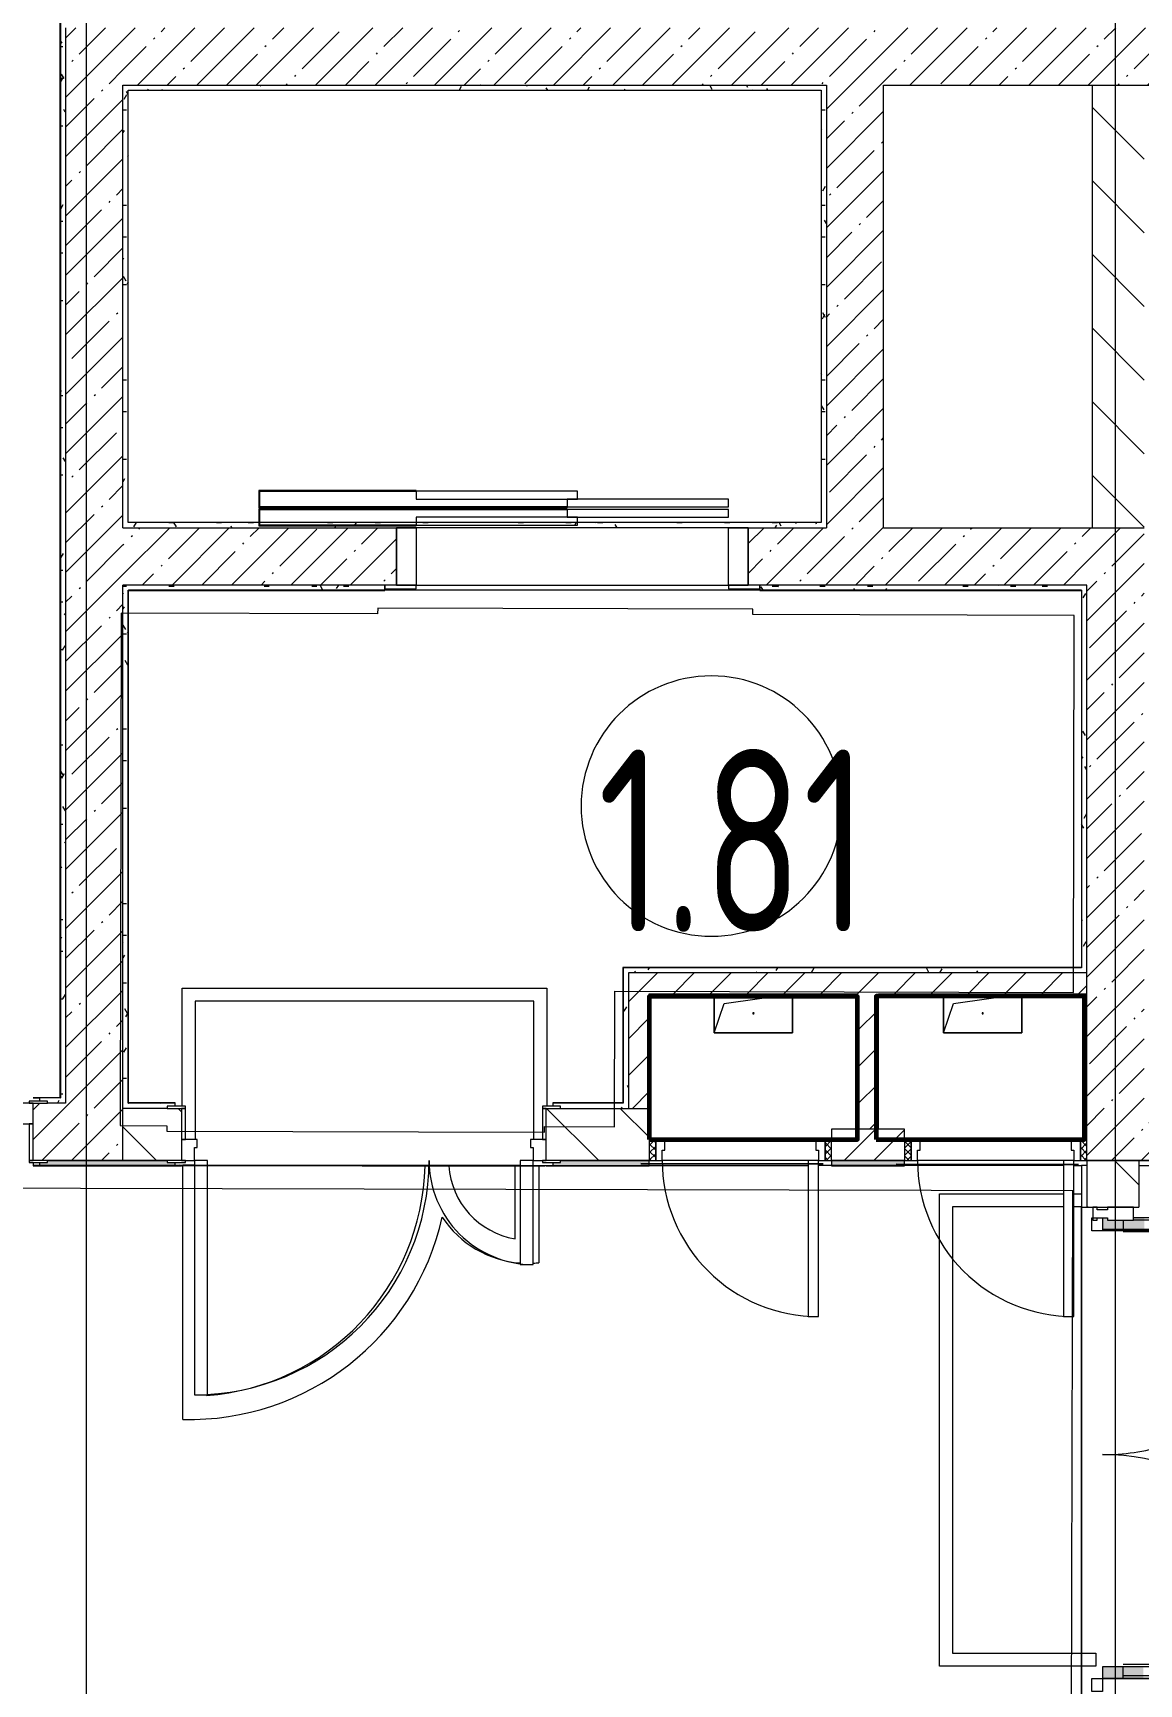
# Model space of a CAD drawing. Header units: millimetres. Extents: x -249154 to 415037, y -45458 to 354837.
# Drawn here: x 94520 to 98765, y 11253 to 17594 of the extents above; entities that cross this region are included whole.
import ezdxf

# ---------------------------------------------------------------- set-up
doc = ezdxf.new("R2010")
doc.units = ezdxf.units.MM
for name, color, linetype, lineweight in [('10.9 ) ЭОМ и СС', 6, 'Continuous', 60), ('A-AREA-BNDY', 7, 'Continuous', 5), ('A-AREA-IDEN', 7, 'Continuous', 9), ('A-DETL-GENF', 7, 'Continuous', 9), ('A-DOOR-2', 7, 'Continuous', 5), ('A-DOOR-FRAM-2', 7, 'Continuous', 5), ('A-FLOR', 7, 'Continuous', 9), ('A-GENM', 7, 'Continuous', 9), ('A-GLAZ-CWMG', 7, 'Continuous', 9), ('A-GLAZ-CWMG-1', 7, 'Continuous', 20), ('A-WALL', 7, 'Continuous', 5), ('I-WALL', 7, 'Continuous', 5), ('Оси', 7, 'Continuous', 9)]:
    doc.layers.add(name, color=color, linetype=linetype, lineweight=lineweight)
for name, color, linetype, lineweight, true_color in [('A-DOOR-1', 7, 'Continuous', 5, 0xc0c0c0), ('A-DOOR-4', 7, 'Continuous', 5, 0xd7dbdf), ('A-DOOR-FRAM-1', 7, 'Continuous', 5, 0xc0c0c0), ('A-WALL-1', 9, 'Continuous', 5, 0x808080), ('A-WALL-FNSH-1', 9, 'Continuous', 5, 0x808080)]:
    doc.layers.add(name, color=color, linetype=linetype, lineweight=lineweight, true_color=true_color)
doc.layers.add('A-FLOR-PATT-1', color=7, linetype='Continuous', lineweight=9, true_color=0xeef6ff, transparency=0.5)
doc.styles.add('СПДС', font='ГОСТ тип А.ttf', dxfattribs={"width": 0.9})
pattern_1 = [(135, (64.7, -136.06), (-141.42136, -141.42136), [])]
pattern_2 = [(45, (64.7, -136.06), (-114.04925, 114.04925), []), (45, (178.75, -136.06), (-114.04925, 114.04925), [201.612, -40.322, 6.706, -33.617])]
pattern_3 = [(45, (64.7, -136.06), (-70.71068, 70.71068), [])]
pattern_4 = [(0, (64.7, -136.06), (243.84, 60.96), [20.117, -162.763, 20.117, -162.763, -975.36]), (0, (64.7, -136.06), (243.84, 60.96), [-365.76, 20.117, -345.643, 20.117, -162.763, -426.72]), (0, (64.7, -136.06), (243.84, 60.96), [-914.4, 20.117, -101.803, 20.117, -284.683]), (120, (156.14, -105.58), (-174.71291, 180.691634), [20.117, -162.763, 20.117, -162.763, -975.36]), (120, (156.14, -105.58), (-174.71291, 180.691634), [-365.76, 20.117, -345.643, 20.117, -162.763, -426.72]), (120, (156.14, -105.58), (-174.71291, 180.691634), [-914.4, 20.117, -101.803, 20.117, -284.683]), (240, (186.62, 16.34), (-69.12709, -241.651634), [20.117, -162.763, 20.117, -162.763, -975.36]), (240, (186.62, 16.34), (-69.12709, -241.651634), [-365.76, 20.117, -345.643, 20.117, -162.763, -426.72]), (240, (186.62, 16.34), (-69.12709, -241.651634), [-914.4, 20.117, -101.803, 20.117, -284.683])]

# ---------------------------------------------------------------- blocks, each defined once
blk = doc.blocks.new('110_Дверь_СКБ_2Ст - Д-1_л_Лестничная клетка EIS60 2-32142534-Объем проектирования 1 этажа')
at = {"layer": 'A-DOOR-1'}
for p, q in [((662.5, 1010), (612.5, 1010)), ((612.5, 1010), (612.5, 110)), ((662.5, 110), (662.5, 1010)), ((-637.5, 510), (-637.5, 110)), ((-587.5, 510), (-637.5, 510)), ((-587.5, 110), (-587.5, 510)), ((-637.5, 110), (-587.5, 110)), ((612.5, 110), (662.5, 110))]:
    blk.add_line(p, q, dxfattribs=at)
for centre, radius, start, end in [((662.5, 110), 900, 90, 180), ((-637.5, 110), 400, 360, 90)]:
    blk.add_arc(centre, radius, start, end, dxfattribs=at)
at = {"layer": 'A-DOOR-FRAM-1'}
for p, q in [((-672.5, 118), (-742.5, 118)), ((-742.5, 118), (-742.5, 110)), ((-742.5, 110), (-672.5, 110)), ((-637.5, 110), (-687.5, 110)), ((-687.5, 110), (-687.5, 30)), ((-672.5, 110), (-672.5, 118)), ((-637.5, 60), (-637.5, 110)), ((662.5, 110), (662.5, 60)), ((712.5, 110), (662.5, 110)), ((767.5, 118), (697.5, 118)), ((697.5, 118), (697.5, 110)), ((697.5, 110), (767.5, 110)), ((712.5, 30), (712.5, 110)), ((767.5, 110), (767.5, 118)), ((-687.5, 30), (-627.5, 30)), ((-672.5, 30), (-687.5, 30)), ((-687.5, 30), (-687.5, -110)), ((-672.5, -110), (-672.5, 30)), ((-627.5, 60), (-637.5, 60)), ((-627.5, 30), (-627.5, 60)), ((662.5, 60), (652.5, 60)), ((652.5, 60), (652.5, 30)), ((652.5, 30), (712.5, 30)), ((712.5, 30), (697.5, 30)), ((697.5, 30), (697.5, -110)), ((712.5, -110), (712.5, 30)), ((-672.5, -110), (-742.5, -110)), ((-742.5, -110), (-742.5, -118)), ((-742.5, -118), (-672.5, -118)), ((-687.5, -110), (-672.5, -110)), ((-672.5, -118), (-672.5, -110)), ((697.5, -110), (712.5, -110)), ((767.5, -110), (697.5, -110)), ((697.5, -110), (697.5, -118)), ((697.5, -118), (767.5, -118)), ((767.5, -118), (767.5, -110))]:
    blk.add_line(p, q, dxfattribs=at)
blk = doc.blocks.new('110_Дверь_СКБ_2Ст - Д-3а 1450x2100h_Лестничная клетка из коридора-32213611-Объем проектирования 1 этажа')
at = {"layer": 'A-DOOR-1'}
for p, q in [((662.5, 1000), (612.5, 1000)), ((612.5, 1000), (612.5, 100)), ((662.5, 100), (662.5, 1000)), ((-637.5, 500), (-637.5, 100)), ((-587.5, 500), (-637.5, 500)), ((-587.5, 100), (-587.5, 500)), ((-637.5, 100), (-587.5, 100)), ((612.5, 100), (662.5, 100))]:
    blk.add_line(p, q, dxfattribs=at)
for centre, radius, start, end in [((662.5, 100), 900, 90, 180), ((-637.5, 100), 400, 360, 90)]:
    blk.add_arc(centre, radius, start, end, dxfattribs=at)
at = {"layer": 'A-DOOR-FRAM-1'}
for p, q in [((-672.5, 108), (-742.5, 108)), ((-742.5, 108), (-742.5, 100)), ((-742.5, 100), (-672.5, 100)), ((-637.5, 100), (-687.5, 100)), ((-687.5, 100), (-687.5, 20)), ((-672.5, 100), (-672.5, 108)), ((-637.5, 50), (-637.5, 100)), ((662.5, 100), (662.5, 50)), ((712.5, 100), (662.5, 100)), ((767.5, 108), (697.5, 108)), ((697.5, 108), (697.5, 100)), ((697.5, 100), (767.5, 100)), ((712.5, 20), (712.5, 100)), ((767.5, 100), (767.5, 108)), ((-687.5, 20), (-627.5, 20)), ((-672.5, 20), (-687.5, 20)), ((-687.5, 20), (-687.5, -100)), ((-672.5, -100), (-672.5, 20)), ((-627.5, 50), (-637.5, 50)), ((-627.5, 20), (-627.5, 50)), ((662.5, 50), (652.5, 50)), ((652.5, 50), (652.5, 20)), ((652.5, 20), (712.5, 20)), ((712.5, 20), (697.5, 20)), ((697.5, 20), (697.5, -100)), ((712.5, -100), (712.5, 20)), ((-672.5, -100), (-742.5, -100)), ((-742.5, -100), (-742.5, -108)), ((-742.5, -108), (-672.5, -108)), ((-687.5, -100), (-672.5, -100)), ((-672.5, -108), (-672.5, -100)), ((697.5, -100), (712.5, -100)), ((767.5, -100), (697.5, -100)), ((697.5, -100), (697.5, -108)), ((697.5, -108), (767.5, -108)), ((767.5, -108), (767.5, -100))]:
    blk.add_line(p, q, dxfattribs=at)
blk = doc.blocks.new('110_Дверь_СКБ_1Ст - д-18п 700x2100h_Технический шкаф ЭОМ и СС 2-32193184-Объем проектирования 1 этажа')
at = {"layer": 'A-DOOR-2'}
h = blk.add_hatch(dxfattribs=at)
h.set_pattern_fill('FP_119', color=256, style=0, pattern_type=2)
h.set_pattern_definition([(135, (1951.41, 124.685), (-14.14214, -14.14214), []), (225, (1951.41, 124.685), (14.14214, -14.14214), [])])
h.paths.add_polyline_path([(337.5, 60), (337.5, -20), (362.5, -20), (362.5, 60)])
at = {"layer": 'A-DOOR-FRAM-2'}
h = blk.add_hatch(dxfattribs=at)
h.set_pattern_fill('FP_120', color=256, style=0, pattern_type=2)
h.set_pattern_definition([(45, (-171.384, 124.685), (-14.1421, 14.1421), []), (135, (-171.384, 124.685), (-14.1421, -14.1421), [])])
h.paths.add_polyline_path([(-337.5, 60), (-337.5, -20), (-312.5, -20), (-312.5, 60)])
at = {"layer": 'A-DOOR-1'}
for p, q in [((-287.5, 660), (-287.5, 60)), ((-247.5, 660), (-287.5, 660)), ((-247.5, 60), (-247.5, 660)), ((-287.5, 60), (-247.5, 60))]:
    blk.add_line(p, q, dxfattribs=at)
blk.add_arc((-287.5, 60), 600, 360, 90, dxfattribs=at)
at = {"layer": 'A-DOOR-FRAM-1'}
for p, q in [((-312.5, 60), (-337.5, 60)), ((-337.5, 60), (-337.5, -20)), ((-287.5, 60), (-312.5, 60)), ((-312.5, 60), (-312.5, -20)), ((-312.5, -20), (-312.5, 60)), ((-287.5, 20), (-287.5, 60)), ((-277.5, 20), (-287.5, 20)), ((-277.5, -20), (-277.5, 20)), ((-247.5, 60), (312.5, 60)), ((312.5, 20), (302.5, 20)), ((302.5, 20), (302.5, -20)), ((312.5, 60), (312.5, 20)), ((337.5, 60), (312.5, 60)), ((337.5, -20), (337.5, 60)), ((362.5, 60), (337.5, 60)), ((337.5, 60), (337.5, -20)), ((362.5, -20), (362.5, 60)), ((-337.5, -20), (-312.5, -20)), ((-312.5, -20), (-277.5, -20)), ((302.5, -20), (-277.5, -20)), ((302.5, -20), (337.5, -20)), ((337.5, -20), (362.5, -20))]:
    blk.add_line(p, q, dxfattribs=at)
blk = doc.blocks.new('GM_Отверстие прямоугольное _в плите_ - Отверстие-21620300-Объем проектирования 1 этажа')
at = {"layer": 'A-GENM'}
for p, q in [((-150, -75), (-150, 75)), ((-150, 75), (-150, -75)), ((-112.5, 37.5), (150, 75)), ((150, 75), (150, -75)), ((150, -75), (150, 75)), ((-150, -75), (-112.5, 37.5)), ((150, -75), (-150, -75)), ((-150, -75), (150, -75))]:
    blk.add_line(p, q, dxfattribs=at)
for start, end in [(360, 180), (180, 360)]:
    blk.add_arc((0, 0), 2.5, start, end, dxfattribs=at)
blk = doc.blocks.new('DOR_Дверь лифта - 1350х2050h-19118285-Объем проектирования 1 этажа')
at = {"layer": 'A-DOOR-1'}
for p, q in [((-600, 125), (-720, 125)), ((-720, 125), (-720, 110)), ((-720, 110), (-600, 110)), ((-675, 110), (-675, -110)), ((-600, 110), (-675, 110)), ((-600, 110), (-600, 125)), ((600, 110), (-600, 110)), ((-600, 110), (-600, -110)), ((720, 125), (600, 125)), ((600, 125), (600, 110)), ((600, -110), (600, 110)), ((675, 110), (600, 110)), ((600, 110), (720, 110)), ((675, -110), (675, 110)), ((720, 110), (720, 125)), ((-675, -110), (-600, -110)), ((-600, -110), (600, -110)), ((-20, -120), (-20, -150)), ((600, -120), (-20, -120)), ((600, -110), (675, -110)), ((600, -150), (600, -120)), ((-600, -150), (-600, -180)), ((20, -150), (-600, -150)), ((-600, -180), (20, -180)), ((-600, -190), (-600, -220)), ((20, -190), (-600, -190)), ((-20, -150), (600, -150)), ((20, -180), (20, -150)), ((20, -220), (20, -190)), ((-600, -220), (20, -220)), ((-20, -220), (-20, -250)), ((600, -220), (-20, -220)), ((-20, -250), (600, -250)), ((600, -250), (600, -220))]:
    blk.add_line(p, q, dxfattribs=at)
at = {"layer": 'A-DOOR-FRAM-1'}
for p, q in [((600, -117), (600, -120)), ((1203, -117), (600, -117)), ((600, -120), (1200, -120)), ((1200, -120), (1200, -180)), ((1203, -183), (1203, -117)), ((1200, -180), (20, -180)), ((20, -180), (20, -183)), ((20, -183), (1203, -183)), ((1203, -187), (20, -187)), ((20, -187), (20, -190)), ((20, -190), (1200, -190)), ((1200, -190), (1200, -250)), ((1203, -253), (1203, -187)), ((600, -250), (600, -253)), ((1200, -250), (600, -250)), ((600, -253), (1203, -253))]:
    blk.add_line(p, q, dxfattribs=at)
blk = doc.blocks.new('Дверь_Витражная_остекление_ - ВВ-7 остекление-32349468-Объем проектирования 1 этажа')
at = {"layer": 'A-DETL-GENF'}
for p, q in [((-815, -20), (-860, -20)), ((-860, -177.2), (-860, -20)), ((-815, -20), (-860, -20)), ((-860, -20), (-860, -177.2)), ((-815, -177.2), (-815, -20)), ((-815, -177.2), (-815, -20)), ((865, -880), (865, -20)), ((865, -20), (865, -880)), ((-860, -100), (-815, -100)), ((-850, -177.2), (-850, -100)), ((-806, -177.2), (-806, -100)), ((856, -800), (856, -100)), ((900, -100), (865, -100)), ((-860, -880), (-860, -177.2)), ((-860, -177.2), (-860, -880)), ((-850, -800), (-850, -177.2)), ((-815, -880), (-815, -177.2)), ((-815, -880), (-815, -177.2)), ((-806, -800), (-806, -177.2)), ((900, -800), (900, -140)), ((910, -880), (910, -140)), ((910, -880), (910, -140)), ((-860, -800), (-815, -800)), ((910, -800), (865, -800)), ((-860, -880), (-815, -880)), ((-860, -880), (-815, -880)), ((910, -880), (865, -880)), ((865, -880), (910, -880))]:
    blk.add_line(p, q, dxfattribs=at)
at = {"layer": 'A-DOOR-1'}
for p, q in [((-910, 20), (-860, 20)), ((-910, -20), (-910, 20)), ((-860, 20), (-860, -20)), ((860, 20), (910, 20)), ((860, -20), (860, 20)), ((910, 20), (910, -20)), ((-860, -20), (-910, -20)), ((-860, -177.2), (-860, -20)), ((860, -880), (860, -20)), ((910, -20), (860, -20))]:
    blk.add_line(p, q, dxfattribs=at)
for centre, start, end in [((-860, -20), 275.92467, 0), ((860, -20), 180, 196.2256), ((860, -20), 227.29681, 270)]:
    blk.add_arc(centre, 860, start, end, dxfattribs=at)
at = {"layer": 'A-DOOR-4'}
blk.add_line((-860, -880), (-860, -177.2), dxfattribs=at)
for centre, start, end in [((860, -20), 196.2256, 227.18263), ((-860, -20), 270, 275.92467)]:
    blk.add_arc(centre, 860, start, end, dxfattribs=at)
blk = doc.blocks.new('Прямоугольный импост - Импост структурный с накладкой - 160мм Темный-V271-Объем проектирования 1 этажа')
at = {"layer": 'A-GLAZ-CWMG-1'}
for p, q in [((0, 17), (-50, 17)), ((-50, 17), (-50, 0)), ((-50, 0), (-40, 0)), ((-40, 0), (-40, -40)), ((-10, -40), (-10, 0)), ((-10, 0), (0, 0)), ((0, 0), (0, 17)), ((-40, -40), (-50, -40)), ((-50, -40), (-50, -140)), ((0, -40), (-10, -40)), ((0, -140), (0, -40)), ((-50, -140), (0, -140))]:
    blk.add_line(p, q, dxfattribs=at)
blk = doc.blocks.new('Марка_Помещения - Номер-25198446-Объем проектирования 1 этажа')
at = {"layer": 'A-AREA-IDEN'}
for start, end in [(360, 180), (180, 360)]:
    blk.add_arc((0, 0), 2.5, start, end, dxfattribs=at)

msp = doc.modelspace()

# ---------------------------------------------------------------- hatches: boundary and pattern name
at = {"layer": 'A-FLOR-PATT-1'}
h = msp.add_hatch(color=256, dxfattribs=at)
h.paths.add_polyline_path([(98781.5, 11273.9), (98781.5, 11318.9), (98624.3, 11318.9), (98624.3, 11273.9), (98768.9, 11273.9)])
h.paths.add_polyline_path([(82778.7, 11453.9), (83521.7, 11453.9), (83521.7, 11498.9), (82778.7, 11498.9), (82778.7, 11463.9)])
h.paths.add_polyline_path([(82838.2, 12878.9), (83491.7, 12878.9), (83491.7, 12923.9), (82778.7, 12923.9), (82778.7, 12878.9)])
h.paths.add_polyline_path([(98624.3, 12998.9), (98784.7, 12998.9), (98784.7, 13043.9), (98744.3, 13043.9), (98744.3, 13033.9), (98644.3, 13033.9), (98644.3, 13043.9), (98624.3, 13043.9), (98624.3, 13033.9)])
at = {"layer": 'I-WALL'}
h = msp.add_hatch(dxfattribs=at)
h.set_pattern_fill('FP_191', color=256, style=0, pattern_type=2)
h.set_pattern_definition(pattern_4)
h.paths.add_polyline_path([(94644.7, 13503.9), (94642.8, 17633.9), (94624.7, 17633.9), (94624.7, 13504.9), (94642.8, 13504)])
h = msp.add_hatch(dxfattribs=at)
h.set_pattern_fill('FP_1', color=256, style=0, pattern_type=2)
h.set_pattern_definition(pattern_2)
h.paths.add_polyline_path([(94644.7, 13483.9), (94864.7, 13483.9), (94864.7, 17613.9), (94644.7, 17613.9), (94644.7, 13636.4)])
h = msp.add_hatch(dxfattribs=at)
h.set_pattern_fill('FP_1', color=256, style=0, pattern_type=2)
h.set_pattern_definition(pattern_2)
h.paths.add_polyline_path([(95826.8, 17393.9), (100864.7, 17393.9), (100864.7, 17613.9), (94864.7, 17613.9), (94864.7, 17393.9), (95821.7, 17393.9)])
h = msp.add_hatch(dxfattribs=at)
h.set_pattern_fill('FP_191', color=256, style=0, pattern_type=2)
h.set_pattern_definition(pattern_4)
h.paths.add_polyline_path([(94864.7, 17373.9), (97544.7, 17373.9), (97544.7, 17393.9), (94864.7, 17393.9)])
h = msp.add_hatch(dxfattribs=at)
h.set_pattern_fill('FP_191', color=256, style=0, pattern_type=2)
h.set_pattern_definition(pattern_4)
h.paths.add_polyline_path([(94864.7, 15693.9), (94884.7, 15693.9), (94884.7, 17373.9), (94864.7, 17373.9), (94864.7, 15713.9)])
h = msp.add_hatch(dxfattribs=at)
h.set_pattern_fill('FP_191', color=256, style=0, pattern_type=2)
h.set_pattern_definition(pattern_4)
h.paths.add_polyline_path([(97544.7, 15713.9), (97564.7, 15713.9), (97564.7, 17393.9), (97544.7, 17393.9), (97544.7, 16816.4)])
h = msp.add_hatch(dxfattribs=at)
h.set_pattern_fill('FP_1', color=256, style=0, pattern_type=2)
h.set_pattern_definition(pattern_2)
h.paths.add_polyline_path([(97564.7, 15693.9), (97784.7, 15693.9), (97784.7, 17393.9), (97564.7, 17393.9), (97564.7, 16816.4)])
h = msp.add_hatch(dxfattribs=at)
h.set_pattern_fill('FP_23', color=256, style=0, pattern_type=2)
h.set_pattern_definition(pattern_1)
h.paths.add_polyline_path([(98584.7, 15693.9), (98784.7, 15693.9), (98784.7, 17393.9), (98584.7, 17393.9), (98584.7, 16816.4)])
h = msp.add_hatch(dxfattribs=at)
h.set_pattern_fill('FP_1', color=256, style=0, pattern_type=2)
h.set_pattern_definition(pattern_2)
h.paths.add_polyline_path([(97784.7, 15473.9), (98564.7, 15473.9), (98564.7, 15693.9), (97264.7, 15693.9), (97264.7, 15473.9), (97564.7, 15473.9)])
h.paths.add_polyline_path([(95869.7, 15473.9), (95914.7, 15473.9), (95914.7, 15693.9), (94864.7, 15693.9), (94864.7, 15473.9), (95859.7, 15473.9)])
h = msp.add_hatch(dxfattribs=at)
h.set_pattern_fill('FP_191', color=256, style=0, pattern_type=2)
h.set_pattern_definition(pattern_4)
h.paths.add_polyline_path([(97564.7, 15693.9), (97564.7, 15713.9), (94884.7, 15713.9), (94884.7, 15693.9), (97264.7, 15693.9)])
h = msp.add_hatch(dxfattribs=at)
h.set_pattern_fill('FP_1', color=256, style=0, pattern_type=2)
h.set_pattern_definition(pattern_2)
h.paths.add_polyline_path([(98564.7, 13483.9), (98784.7, 13483.9), (98784.7, 15693.9), (98564.7, 15693.9), (98564.7, 13636.4)])
h = msp.add_hatch(dxfattribs=at)
h.set_pattern_fill('FP_191', color=256, style=0, pattern_type=2)
h.set_pattern_definition(pattern_4)
h.paths.add_polyline_path([(94864.7, 13463.9), (94884.7, 13463.9), (94884.7, 13483.9)])
h.paths.add_polyline_path([(94864.7, 13463.9), (94884.7, 13484.9), (94884.7, 15473.9), (94864.7, 15473.9), (94864.7, 13483.9)])
h = msp.add_hatch(dxfattribs=at)
h.set_pattern_fill('FP_191', color=256, style=0, pattern_type=2)
h.set_pattern_definition(pattern_4)
h.paths.add_polyline_path([(98564.7, 15453.9), (98564.7, 15473.9), (97309.7, 15473.9), (97309.7, 15453.9), (98544.7, 15453.9)])
h.paths.add_polyline_path([(95440.4, 15453.9), (95869.7, 15453.9), (95869.7, 15473.9), (94884.7, 15473.9), (94885.7, 15453.9), (95423.7, 15453.9)])
h = msp.add_hatch(dxfattribs=at)
h.set_pattern_fill('FP_191', color=256, style=0, pattern_type=2)
h.set_pattern_definition(pattern_4)
h.paths.add_polyline_path([(98564.7, 13983.9), (98564.7, 15453.9), (98544.7, 15452.9), (98544.7, 13983.9)])
h = msp.add_hatch(dxfattribs=at)
h.set_pattern_fill('FP_191', color=256, style=0, pattern_type=2)
h.set_pattern_definition(pattern_4)
h.paths.add_polyline_path([(96784.7, 13983.9), (98544.7, 13983.9), (98543.7, 14003.9), (96784.7, 14003.9)])
h = msp.add_hatch(dxfattribs=at)
h.set_pattern_fill('FP_191', color=256, style=0, pattern_type=2)
h.set_pattern_definition(pattern_4)
h.paths.add_polyline_path([(96804.7, 13463.9), (96804.7, 13983.9), (96784.7, 13983.7), (96784.7, 13463.9)])
h = msp.add_hatch(dxfattribs=at)
h.set_pattern_fill('FP_22', color=256, style=0, pattern_type=2)
h.set_pattern_definition(pattern_3)
h.paths.add_polyline_path([(96804.7, 13463.9), (96884.7, 13463.9), (96884.7, 13983.9), (96804.7, 13983.9), (96804.7, 13636.4)])
h = msp.add_hatch(dxfattribs=at)
h.set_pattern_fill('FP_22', color=256, style=0, pattern_type=2)
h.set_pattern_definition(pattern_3)
h.paths.add_polyline_path([(96884.7, 13903.9), (98564.7, 13903.9), (98564.7, 13983.9), (96884.7, 13983.9)])
h = msp.add_hatch(dxfattribs=at)
h.set_pattern_fill('FP_22', color=256, style=0, pattern_type=2)
h.set_pattern_definition(pattern_3)
h.paths.add_polyline_path([(97764.7, 13383.9), (97764.7, 13903.9), (97684.7, 13903.9), (97684.7, 13383.9), (97737.4, 13383.9)])
h = msp.add_hatch(dxfattribs=at)
h.set_pattern_fill('FP_1', color=256, style=0, pattern_type=2)
h.set_pattern_definition(pattern_2)
h.paths.add_polyline_path([(94864.7, 13263.9), (94864.7, 13483.9), (94519.7, 13483.9), (94519.7, 13263.9), (94644.7, 13263.9)])
h.paths.add_polyline_path([(93064.7, 13263.9), (93119.7, 13263.9), (93119.7, 13483.9), (92874.7, 13483.9), (92874.7, 13263.9)])
h = msp.add_hatch(dxfattribs=at)
h.set_pattern_fill('FP_191', color=256, style=0, pattern_type=2)
h.set_pattern_definition(pattern_4)
h.paths.add_polyline_path([(94642.8, 13483.9), (94644.7, 13483.9), (94642.8, 13503.9), (94544.7, 13503.9), (94544.7, 13491.9), (94574.7, 13491.4), (94574.7, 13483.9), (94624.7, 13483.9)])
h = msp.add_hatch(dxfattribs=at)
h.set_pattern_fill('FP_23', color=256, style=0, pattern_type=2)
h.set_pattern_definition(pattern_1)
h.paths.add_polyline_path([(96705.9, 13263.9), (96884.7, 13263.9), (96884.7, 13463.9), (96489.7, 13463.9), (96489.7, 13263.9), (96544.7, 13263.9)])
h.paths.add_polyline_path([(95034.7, 13263.9), (95089.7, 13263.9), (95089.7, 13463.9), (94864.7, 13463.9), (94864.7, 13263.9), (94984, 13263.9)])
h = msp.add_hatch(dxfattribs=at)
h.set_pattern_fill('FP_191', color=256, style=0, pattern_type=2)
h.set_pattern_definition(pattern_4)
h.paths.add_polyline_path([(96783.9, 13463.9), (96784.7, 13463.9), (96783.7, 13483.9), (96514.7, 13483.9), (96514.7, 13471.9), (96544.7, 13471.9), (96544.7, 13463.9), (96705.9, 13463.9)])
h.paths.add_polyline_path([(95034.7, 13463.9), (95034.7, 13471.9), (95064.7, 13471.9), (95064.7, 13483.9), (94885.7, 13483.9), (94884.7, 13463.9), (95025.7, 13463.9)])
h = msp.add_hatch(dxfattribs=at)
h.set_pattern_fill('FP_1', color=256, style=0, pattern_type=2)
h.set_pattern_definition(pattern_2)
h.paths.add_polyline_path([(100464.7, 13263.9), (100664.7, 13263.9), (100664.7, 13483.9), (100464.7, 13483.9), (100464.7, 13310.9)])
h.paths.add_polyline_path([(98564.7, 13263.9), (99764.7, 13263.9), (99764.7, 13483.9), (98564.7, 13483.9), (98564.7, 13343.9)])
h = msp.add_hatch(dxfattribs=at)
h.set_pattern_fill('FP_79', color=256, style=0, pattern_type=2)
h.set_pattern_definition([(45, (64.7, -136.06), (-171.0739, 171.0739), []), (45, (178.75, -136.06), (-171.0739, 171.0739), [])])
h.paths.add_polyline_path([(97737.4, 13263.9), (97864.7, 13263.9), (97864.7, 13383.9), (97584.7, 13383.9), (97584.7, 13263.9), (97684.7, 13263.9)])
h = msp.add_hatch(dxfattribs=at)
h.set_pattern_fill('FP_191', color=256, style=0, pattern_type=2)
h.set_pattern_definition(pattern_4)
h.paths.add_polyline_path([(97584.7, 13243.9), (97864.7, 13243.9), (97864.7, 13263.9), (97584.7, 13263.9)])
h.paths.add_polyline_path([(96884.7, 13243.9), (96884.7, 13263.9), (96544.7, 13263.9), (96544.7, 13255.9), (96514.7, 13255.9), (96514.7, 13243.9), (96804.7, 13243.9)])
h.paths.add_polyline_path([(92314.7, 13243.9), (93094.7, 13243.9), (93094.7, 13255.9), (93064.7, 13255.9), (93064.7, 13263.9), (92344.7, 13263.9), (92344.7, 13255.9), (92314.7, 13255.9)])
h.paths.add_polyline_path([(89694.7, 13243.9), (91364.7, 13243.9), (91364.7, 13255.9), (91334.7, 13255.9), (91334.7, 13263.9), (89454.7, 13263.9), (89454.7, 13255.9), (89424.7, 13255.9), (89424.7, 13243.9), (89614.7, 13243.9)])
h.paths.add_polyline_path([(94624.7, 13243.9), (95064.7, 13243.9), (95064.7, 13255.9), (95034.7, 13255.9), (95034.7, 13263.9), (94574.7, 13263.9), (94574.7, 13255.9), (94544.7, 13255.9), (94544.7, 13243.9)])
h.paths.add_polyline_path([(84931.1, 13243.9), (85204.7, 13243.9), (85204.7, 13255.9), (85174.7, 13255.9), (85174.7, 13263.9), (82778.7, 13263.9), (82778.7, 13243.9), (84814.7, 13243.9)])
h.paths.add_polyline_path([(86334.7, 13243.9), (86683.1, 13243.9), (86683.1, 13263.9), (86184.7, 13263.9), (86184.7, 13255.9), (86154.7, 13255.9), (86154.7, 13243.9)])
h.paths.add_polyline_path([(87383.1, 13243.9), (87564.7, 13243.9), (87564.7, 13263.9), (87383.1, 13263.9)])
h.paths.add_polyline_path([(88314.7, 13243.9), (88474.7, 13243.9), (88474.7, 13255.9), (88444.7, 13255.9), (88444.7, 13263.9), (88264.7, 13263.9), (88264.7, 13243.9)])
h = msp.add_hatch(dxfattribs=at)
h.set_pattern_fill('FP_23', color=256, style=0, pattern_type=2)
h.set_pattern_definition(pattern_1)
h.paths.add_polyline_path([(98764.7, 10463.9), (98764.7, 11183.9), (98564.7, 11183.9), (98564.7, 10463.9), (98753.7, 10463.9)])
h.paths.add_polyline_path([(98564.7, 13083.9), (98764.7, 13083.9), (98764.7, 13263.9), (98564.7, 13263.9), (98564.7, 13106.4)])

# ---------------------------------------------------------------- linework, layer by layer
for points in [[(95082.3, 13246.3), (96482.3, 13243)], [(96852.4, 13252.2), (97552.4, 13250.5)], [(97832.3, 13249.9), (98532.3, 13248.2)]]:
    msp.add_lwpolyline(points)
at = {"layer": '10.9 ) ЭОМ и СС', "linetype": 'ByBlock', "ltscale": 0.5}
for points in [[(96884.7, 13343.9), (97684.7, 13343.9), (97684.7, 13893.9), (96884.7, 13893.9)], [(97755.8, 13344.2), (98555.8, 13344.2), (98555.8, 13894.2), (97755.8, 13894.2)]]:
    msp.add_lwpolyline(points, close=True, dxfattribs=at)
at = {"layer": 'A-AREA-BNDY', "flags": 128}
for points in [[(97282.3, 15360.2), (97282.4, 15381.2), (95842.4, 15384.5), (95842.3, 15363.5), (94858.3, 15365.8), (94853.7, 13397.8), (95032.7, 13397.4), (95032.6, 13376.4), (96482.6, 13373), (96482.7, 13394), (96751.7, 13393.4), (96752.9, 13913.4), (98512.9, 13909.3), (98516.3, 15357.3)], [(82729.2, 13184.3), (82724.9, 11376.3), (85018.9, 11370.9), (85016.7, 10420.9), (85435.7, 10419.9), (85435.6, 10398.9), (85470.6, 10398.9), (85470.3, 10258.9), (85658.8, 10258.4), (89121.8, 10250.3), (89385.3, 10249.7), (89385.7, 10410.7), (97423.6, 10391.8), (97425.3, 11111.8), (98506.3, 11109.3), (98511.1, 13147.3)]]:
    msp.add_lwpolyline(points, close=True, dxfattribs=at)
at = {"layer": 'A-FLOR'}
for p, q in [((94624.7, 17633.9), (94624.7, 13504.9)), ((97784.7, 17393.9), (98584.7, 17393.9)), ((94884.7, 13484.9), (94884.7, 15453.9)), ((98544.7, 15453.9), (94885.7, 15453.9)), ((98544.7, 15452.9), (98544.7, 14003.9)), ((98543.7, 14003.9), (96784.7, 14003.9)), ((96784.7, 14003.9), (96784.7, 13483.9)), ((95092.2, 13926.1), (96492.2, 13926.1)), ((95092.2, 13471.9), (95092.2, 13926.1)), ((96492.2, 13926.1), (96492.2, 13471.9)), ((96442.2, 13876.1), (95142.2, 13876.1)), ((95142.2, 13876.1), (95142.2, 13343.9)), ((96442.2, 13343.9), (96442.2, 13876.1)), ((95064.7, 13483.9), (94885.7, 13483.9)), ((95064.7, 13471.9), (95064.7, 13483.9)), ((96514.7, 13483.9), (96514.7, 13471.9)), ((96783.7, 13483.9), (96514.7, 13483.9)), ((94519.7, 13255.9), (94519.7, 13243.9)), ((95064.7, 13243.9), (95064.7, 13255.9)), ((96514.7, 13255.9), (96514.7, 13243.9)), ((95139.7, 13243.9), (94519.7, 13243.9)), ((95095.1, 12269.2), (95095.1, 13246.9)), ((95095.1, 13246.9), (95139.7, 13246.9)), ((96389.7, 13243.9), (95189.7, 13243.9)), ((96024.5, 13243.4), (96115.4, 13243.4)), ((96369.7, 12963.1), (96369.7, 13243.9)), ((96439.7, 13243.9), (97494.7, 13243.9)), ((96461.5, 13243.9), (96461.5, 12871.2)), ((98474.7, 13243.9), (97534.7, 13243.9)), ((98514.7, 13243.9), (98544.7, 13243.9)), ((98764.7, 13243.9), (99814.7, 13243.9)), ((97999.5, 13136.2), (98474.7, 13136.2)), ((97999.5, 11321), (97999.5, 13136.2)), ((98514.7, 13136.2), (98544.7, 13136.2)), ((98474.7, 13086.2), (98049.5, 13086.2)), ((98049.5, 13086.2), (98049.5, 11371)), ((98544.7, 13086.2), (98514.7, 13086.2)), ((95185.1, 12363.9), (95185.1, 12361.3)), ((98049.5, 11371), (98599.5, 11371)), ((98599.5, 11371), (98599.5, 11321)), ((98599.5, 11321), (97999.5, 11321))]:
    msp.add_line(p, q, dxfattribs=at)
for centre, radius, start, end in [((95119.7, 13263.9), 905, 274.14371, 358.70203), ((95119.7, 13263.9), 905, 274.14371, 358.70203), ((96419.7, 13263.9), 305, 183.85394, 260.56466), ((96419.7, 13263.9), 305, 183.85394, 260.56466), ((95119.7, 13263.9), 995, 268.58294, 347.32946), ((95119.7, 13263.9), 995, 268.58294, 347.32946), ((96419.7, 13263.9), 395, 213.54048, 265.63343), ((96419.7, 13263.9), 395, 213.54048, 265.63343), ((96419.7, 13263.9), 395, 272.90796, 276.07108), ((96419.7, 13263.9), 395, 272.90796, 276.07108)]:
    msp.add_arc(centre, radius, start, end, dxfattribs=at)
at = {"layer": 'A-WALL'}
for p, q in [((94884.7, 15453.9), (94885.7, 15453.9)), ((98544.7, 15453.9), (98544.7, 15452.9)), ((98544.7, 14003.9), (98543.7, 14003.9)), ((94624.7, 13503.9), (94544.7, 13503.9)), ((94624.7, 13504.9), (94624.7, 13503.9)), ((94884.7, 13483.9), (94884.7, 13484.9)), ((94884.7, 13483.9), (94885.7, 13483.9)), ((96784.7, 13483.9), (96783.7, 13483.9)), ((97584.7, 13263.9), (97864.7, 13263.9)), ((97864.7, 13263.9), (97584.7, 13263.9)), ((98544.7, 13243.9), (98544.7, 13083.9))]:
    msp.add_line(p, q, dxfattribs=at)
at = {"layer": 'A-WALL-1'}
for p, q in [((94644.7, 17613.9), (94644.7, 13483.9)), ((94864.7, 15693.9), (94864.7, 17393.9)), ((94864.7, 17393.9), (97564.7, 17393.9)), ((94884.7, 17373.9), (97544.7, 17373.9)), ((94884.7, 15713.9), (94884.7, 17373.9)), ((97544.7, 17373.9), (97544.7, 15713.9)), ((97564.7, 17393.9), (97564.7, 15693.9)), ((97784.7, 15693.9), (97784.7, 17393.9)), ((98584.7, 17393.9), (100252.7, 17393.9)), ((98584.7, 17393.9), (98584.7, 15693.9)), ((94864.7, 15693.9), (95989.7, 15693.9)), ((97544.7, 15713.9), (94884.7, 15713.9)), ((95914.7, 15473.9), (95914.7, 15693.9)), ((97189.7, 15693.9), (97564.7, 15693.9)), ((97264.7, 15693.9), (97264.7, 15473.9)), ((97784.7, 15693.9), (98784.7, 15693.9)), ((94864.7, 13263.9), (94864.7, 15473.9)), ((95914.7, 15473.9), (94864.7, 15473.9)), ((95869.7, 15453.9), (95869.7, 15473.9)), ((98564.7, 15473.9), (97264.7, 15473.9)), ((97309.7, 15473.9), (97309.7, 15453.9)), ((98564.7, 13343.9), (98564.7, 15473.9)), ((96804.7, 13983.9), (96804.7, 13463.9)), ((98564.7, 13983.9), (96804.7, 13983.9)), ((96884.7, 13343.9), (96884.7, 13903.9)), ((96884.7, 13903.9), (97684.7, 13903.9)), ((97684.7, 13903.9), (97684.7, 13383.9)), ((97764.7, 13903.9), (98564.7, 13903.9)), ((97764.7, 13383.9), (97764.7, 13903.9)), ((94544.7, 13503.9), (94544.7, 13491.9)), ((94644.7, 13483.9), (94574.7, 13483.9)), ((95034.7, 13463.9), (94864.7, 13463.9)), ((96544.7, 13463.9), (96884.7, 13463.9)), ((97864.7, 13383.9), (97584.7, 13383.9)), ((97584.7, 13383.9), (97584.7, 13343.9)), ((97864.7, 13343.9), (97864.7, 13383.9)), ((94544.7, 13255.9), (94544.7, 13243.9)), ((94574.7, 13263.9), (95034.7, 13263.9)), ((95034.7, 13263.9), (94574.7, 13263.9)), ((96544.7, 13263.9), (96884.7, 13263.9)), ((96884.7, 13263.9), (96544.7, 13263.9)), ((96884.7, 13243.9), (96884.7, 13263.9)), ((97584.7, 13263.9), (97584.7, 13243.9)), ((97864.7, 13243.9), (97864.7, 13263.9)), ((98564.7, 13263.9), (98564.7, 13083.9)), ((98564.7, 13263.9), (99764.7, 13263.9)), ((99764.7, 13263.9), (98564.7, 13263.9)), ((98764.7, 13263.9), (98764.7, 13083.9)), ((98564.7, 13243.9), (98544.7, 13243.9)), ((98544.7, 13083.9), (98564.7, 13083.9)), ((98564.7, 13083.9), (98764.7, 13083.9))]:
    msp.add_line(p, q, dxfattribs=at)
at = {"layer": 'A-WALL-FNSH-1'}
for p, q in [((94885.7, 13483.9), (94885.7, 15452.9)), ((94885.7, 15452.9), (95869.7, 15452.9)), ((95869.7, 15452.9), (95869.7, 15453.9)), ((97309.7, 15453.9), (97309.7, 15452.9)), ((97309.7, 15452.9), (98543.7, 15452.9)), ((98543.7, 15452.9), (98543.7, 14004.9)), ((98543.7, 14004.9), (96783.7, 14004.9)), ((96783.7, 14004.9), (96783.7, 13484.9)), ((94623.7, 13504.9), (94519.7, 13504.9)), ((94519.7, 13504.9), (94519.7, 13503.9)), ((94519.7, 13503.9), (94544.7, 13503.9)), ((95064.7, 13484.9), (94884.7, 13484.9)), ((95064.7, 13483.9), (95064.7, 13484.9)), ((96783.7, 13484.9), (96514.7, 13484.9)), ((96514.7, 13484.9), (96514.7, 13483.9)), ((94519.7, 13243.9), (94519.7, 13242.9)), ((94519.7, 13242.9), (95089.7, 13242.9)), ((95089.7, 13242.9), (95089.7, 13243.9)), ((96489.7, 13243.9), (96489.7, 13242.9)), ((96489.7, 13242.9), (96884.7, 13242.9)), ((96884.7, 13242.9), (96884.7, 13243.9)), ((97584.7, 13243.9), (97584.7, 13242.9)), ((97584.7, 13242.9), (97864.7, 13242.9)), ((97864.7, 13242.9), (97864.7, 13243.9)), ((98543.7, 13243.9), (98543.7, 11203.9)), ((98544.7, 11203.9), (98544.7, 13083.9))]:
    msp.add_line(p, q, dxfattribs=at)
at = {"layer": 'I-WALL'}
for q in [(94623.7, 17633.9), (94624.7, 13504.9)]:
    msp.add_line((94623.7, 13504.9), q, dxfattribs=at)
at = {"layer": 'Оси'}
for points in [[(94724.7, -2042.3), (94724.7, 2957.7), (94724.7, 16779), (94724.7, 21779)], [(98674.7, -2042.3), (98674.7, 2957.7), (98674.7, 16779), (98674.7, 21779)]]:
    msp.add_lwpolyline(points, dxfattribs=at)

# ---------------------------------------------------------------- block references
at = {"layer": 'A-AREA-IDEN', "xscale": 199.9999999999999, "yscale": 199.9999999999999, "zscale": 199.9999999999999}
msp.add_blockref('Марка_Помещения - Номер-25198446-Объем проектирования 1 этажа', (97123.5, 14624.9), dxfattribs=at)
at = {"layer": 'A-DOOR-1'}
for name, p, rotation in [('DOR_Дверь лифта - 1350х2050h-19118285-Объем проектирования 1 этажа', (96589.7, 15583.9), 180), ('110_Дверь_СКБ_2Ст - Д-3а 1450x2100h_Лестничная клетка из коридора-32213611-Объем проектирования 1 этажа', (95802.2, 13363.9), 180), ('110_Дверь_СКБ_1Ст - д-18п 700x2100h_Технический шкаф ЭОМ и СС 2-32193184-Объем проектирования 1 этажа', (97247.2, 13323.9), 180), ('110_Дверь_СКБ_1Ст - д-18п 700x2100h_Технический шкаф ЭОМ и СС 2-32193184-Объем проектирования 1 этажа', (98227.2, 13323.9), 180), ('Дверь_Витражная_остекление_ - ВВ-7 остекление-32349468-Объем проектирования 1 этажа', (98604.3, 12133.9), 89.99999999999993)]:
    msp.add_blockref(name, p, dxfattribs=dict(at, rotation=rotation))
msp.add_blockref('110_Дверь_СКБ_2Ст - Д-1_л_Лестничная клетка EIS60 2-32142534-Объем проектирования 1 этажа', (93807.2, 13373.9), dxfattribs=at)
at = {"layer": 'A-GENM'}
for p in [(97284.7, 13828.9), (98164.7, 13828.9)]:
    msp.add_blockref('GM_Отверстие прямоугольное _в плите_ - Отверстие-21620300-Объем проектирования 1 этажа', p, dxfattribs=at)
at = {"layer": 'A-GLAZ-CWMG', "rotation": 89.99999999999993}
msp.add_blockref('Прямоугольный импост - Импост структурный с накладкой - 160мм Темный-V271-Объем проектирования 1 этажа', (98604.3, 13083.9), dxfattribs=at)

# ---------------------------------------------------------------- texts
at = {"layer": 'A-AREA-IDEN', "insert": (96687.4, 14842.1), "char_height": 700, "width": 1096.708, "attachment_point": 1, "style": 'СПДС'}
msp.add_mtext('1.81', dxfattribs=at)

doc.saveas('drawing.dxf')
